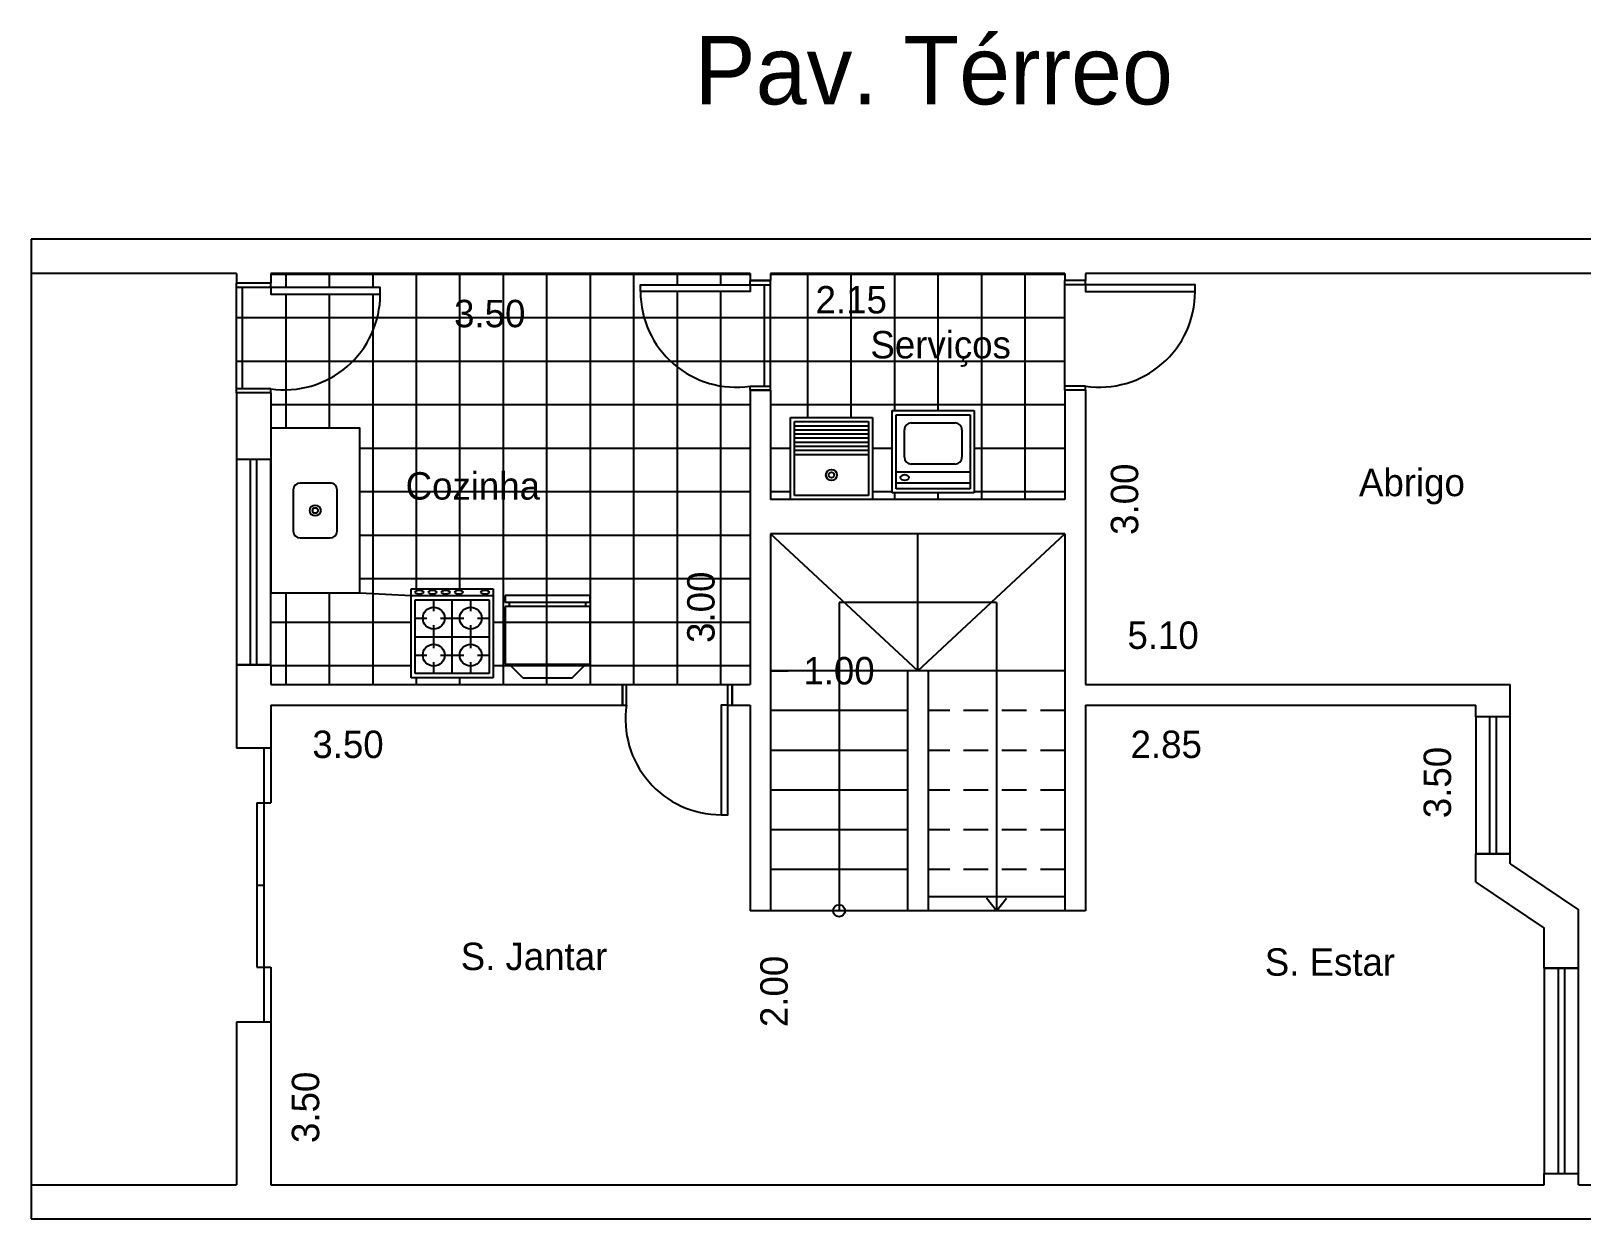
# Model space of a CAD drawing. Extents: x 0.2 to 18.6, y 0.1 to 18.3.
# Drawn here: x 0.85 to 12.18, y 0.07 to 8.74 of the extents above; entities that cross this region are included whole.
import ezdxf

# ---------------------------------------------------------------- set-up
doc = ezdxf.new("R2010")
doc.units = 0
doc.linetypes.add('ACAD_ISO02W100', pattern=[15, 12, -3])
doc.layers.get('0').update_dxf_attribs({"linetype": 'CONTINUOUS'})
doc.layers.get('DEFPOINTS').update_dxf_attribs({"linetype": 'CONTINUOUS'})
for name, color, linetype in [('BLOCO', 5, 'CONTINUOUS'), ('BLOCOS', 5, 'CONTINUOUS'), ('HACHURA', 1, 'CONTINUOUS'), ('PAREDE', 7, 'CONTINUOUS'), ('PONTILHADO', 8, 'ACAD_ISO02W100')]:
    doc.layers.add(name, color=color, linetype=linetype)
doc.styles.add('PADRÃO', font='', dxfattribs={"height": 0.2})
doc.styles.get('PADRÃO').set_extended_font_data('AvantGarde Bk BT')
doc.dimstyles.new('PADRÃOS', dxfattribs={"dimtxt": 0.15, "dimasz": 0.1, "dimexe": 1.25, "dimexo": 0.625, "dimgap": 0.1, "dimtad": 0, "dimjust": 1, "dimzin": 1, "dimdsep": 46, "dimtxsty": 'PADRÃO', "dimcen": 2.5, "dimse1": 1, "dimse2": 1, "dimsd1": 1, "dimsd2": 1, "dimclrt": 1, "dimadec": 0, "dimazin": 0, "dimtfac": 1, "dimtdec": 4, "dimtmove": 0, "dimatfit": 3, "dimfxl": 1, "dimtolj": 1, "dimtzin": 0, "dimarcsym": 0})

# ---------------------------------------------------------------- blocks, each defined once
blk = doc.blocks.new('SETA')
at = {"layer": 'PAREDE', "ltscale": 0.015}
for q in [(-0.07329951123824685, -0.09103539160554419), (0.07329951123824685, -0.09103539160554419)]:
    blk.add_line((0, 0), q, dxfattribs=at)
blk = doc.blocks.new('BOLA')
at = {"layer": 'PAREDE', "ltscale": 0.015}
blk.add_circle((0, 0), 0.04372254359887506, dxfattribs=at)
blk = doc.blocks.new('J15')
at = {"layer": 'BLOCO'}
for p, q in [((1.5, 0.25), (0, 0.25)), ((0, 0.25), (0, 0)), ((1.5, 0), (1.5, 0.25)), ((1.5, 0.1500000000000057), (0, 0.1500000000000057)), ((0, 0.09999999999999432), (1.5, 0.09999999999999432)), ((0, 0), (1.5, 0))]:
    blk.add_line(p, q, dxfattribs=at)
blk = doc.blocks.new('P80D15')
at = {"layer": 'BLOCO', "ltscale": 0.015}
for p, q in [((0, 0.1500000000000057), (0, 0)), ((0, 0.1500000000000341), (0.03000000000000114, 0.1500000000000341)), ((0.03000000000000114, 0.1500000000000057), (0.03000000000000114, 0)), ((0.7700000000000102, 0.1500000000000057), (0.7700000000000102, 0)), ((0.7700000000000102, 0.1500000000000057), (0.8000000000000114, 0.1500000000000057)), ((0.8000000000000114, 0.1500000000000057), (0.8000000000000114, 0)), ((0, 2.842170943040401e-14), (0.03000000000000114, 0)), ((0.7699999999999818, 0), (0.8000000000000114, 0))]:
    blk.add_line(p, q, dxfattribs=at)
at = {"layer": 'BLOCO'}
blk.add_lwpolyline([(0.7700000000000102, 0.1500000000000057), (0.7199999999999989, 0.1500000000000057), (0.7199999999999989, 0.950000000000017), (0.7700000000000102, 0.950000000000017)], close=True, dxfattribs=at)
at = {"layer": 'BLOCO', "ltscale": 0.015}
blk.add_arc((0.7199999999999989, 0.2524375000000134), 0.6975625000000036, 89.99999999999959, 188.444460412286, dxfattribs=at)
blk = doc.blocks.new('P80E15')
at = {"layer": 'BLOCO', "ltscale": 0.015}
for p, q in [((0.03000000000000114, 0.1500000000000057), (0, 0.1500000000000057)), ((0, 0.1500000000000057), (0, 0)), ((0.03000000000000114, 0.1500000000000057), (0.03000000000000114, 0)), ((0.8000000000000114, 0.1500000000000341), (0.7700000000000102, 0.1500000000000341)), ((0.7700000000000102, 0.1500000000000057), (0.7700000000000102, 0)), ((0.8000000000000114, 0.1500000000000057), (0.8000000000000114, 0)), ((0.03000000000000114, 2.842170943040401e-14), (0, 0)), ((0.8000000000000114, 2.842170943040401e-14), (0.7700000000000102, 5.684341886080801e-14))]:
    blk.add_line(p, q, dxfattribs=at)
at = {"layer": 'BLOCO'}
blk.add_lwpolyline([(0.03000000000000114, 0.1500000000000057), (0.0800000000000125, 0.1500000000000057), (0.0800000000000125, 0.950000000000017), (0.03000000000000114, 0.950000000000017)], close=True, dxfattribs=at)
at = {"layer": 'BLOCO', "ltscale": 0.015}
blk.add_arc((0.0800000000000125, 0.2524375000000134), 0.6975625000000036, 351.555539587714, 90.00000000000041, dxfattribs=at)
blk = doc.blocks.new('P80E25')
at = {"layer": 'BLOCO', "ltscale": 0.015}
for p, q in [((0.03000000000000114, 0.25), (0, 0.25)), ((0, 0.25), (0, 0)), ((0.03000000000000114, 0.25), (0.03000000000000114, 0)), ((0.8000000000000114, 0.2500000000000284), (0.7700000000000102, 0.2500000000000284)), ((0.7700000000000102, 0.25), (0.7700000000000102, 2.842170943040401e-14)), ((0.8000000000000114, 0.25), (0.8000000000000114, 2.842170943040401e-14)), ((0.8000000000000114, 2.842170943040401e-14), (0, 0))]:
    blk.add_line(p, q, dxfattribs=at)
at = {"layer": 'BLOCO'}
blk.add_lwpolyline([(0.03000000000000114, 0.25), (0.0800000000000125, 0.25), (0.0800000000000125, 1.050000000000011), (0.03000000000000114, 1.050000000000011)], close=True, dxfattribs=at)
at = {"layer": 'BLOCO', "ltscale": 0.015}
blk.add_arc((0.0800000000000125, 0.3524375000000077), 0.6975625000000036, 351.555539587714, 90.00000000000041, dxfattribs=at)
blk = doc.blocks.new('J1')
at = {"layer": 'BLOCO'}
for p, q in [((0, 0.25), (0, 0)), ((1, 0.25), (0, 0.25)), ((1, 0), (1, 0.25)), ((1, 0.1500000000000057), (0, 0.1500000000000057)), ((0, 0.09999999999999432), (1, 0.09999999999999432)), ((0, 0), (1, 0))]:
    blk.add_line(p, q, dxfattribs=at)
blk = doc.blocks.new('COZINHA')
at = {"layer": 'HACHURA', "ltscale": 0.015, "style": 'PADRÃO'}
blk.add_text('Cozinha', height=0.2, dxfattribs=at).set_placement((-0.6582467478390299, -0.06847717339962855))
blk = doc.blocks.new('JANTAR')
at = {"layer": 'HACHURA', "ltscale": 0.015, "style": 'PADRÃO'}
blk.add_text('S. Jantar', height=0.2, dxfattribs=at).set_placement((-0.562251810807993, -0.02739128426412663))
blk = doc.blocks.new('ESTAR')
at = {"layer": 'HACHURA', "ltscale": 0.015, "style": 'PADRÃO'}
blk.add_text('S. Estar', height=0.2, dxfattribs=at).set_placement((-0.425116371214699, -0.06847717339962855))
blk = doc.blocks.new('MÁQUINA')
at = {"layer": 'BLOCOS'}
for p, q in [((-0.2999999999999972, 0.6500000000000057), (0.2999999999999972, 0.6500000000000057)), ((-0.2999999999999972, 0.05000000000001137), (-0.2999999999999972, 0.6500000000000057)), ((-0.2700000000000244, 0.620000000000033), (0.2700000000000102, 0.620000000000033)), ((-0.2699999999999818, 0.0800000000000125), (-0.2700000000000244, 0.620000000000033)), ((0.2700000000000102, 0.620000000000033), (0.269999999999996, 0.07999999999995566)), ((0.2999999999999972, 0.6500000000000057), (0.2999999999999972, 0.05000000000001137)), ((-0.210000000000008, 0.3100000000000023), (-0.2100000000000222, 0.5099999999999909)), ((-0.160000000000025, 0.5600000000000023), (0.1600000000000108, 0.5600000000000023)), ((0.210000000000008, 0.5099999999999909), (0.2099999999999795, 0.3099999999999739)), ((0.1599999999999824, 0.2599999999999625), (-0.1600000000000108, 0.2599999999999909)), ((0.2700000000000102, 0.1999999999999602), (-0.2699999999999676, 0.2000000000000171)), ((0.269999999999996, 0.1199999999999477), (-0.2699999999999818, 0.1200000000000045)), ((0.2999999999999972, 0.05000000000001137), (-0.2999999999999972, 0.05000000000001137)), ((0.269999999999996, 0.07999999999995566), (-0.2699999999999818, 0.0800000000000125))]:
    blk.add_line(p, q, dxfattribs=at)
for centre, start, end in [((-0.160000000000025, 0.5099999999999909), 90, 180.0000000000045), ((0.1600000000000108, 0.5099999999999909), 359.9999999999985, 90.00000000000375), ((-0.1600000000000108, 0.3100000000000023), 180.0000000000057, 269.9999999999924), ((0.1599999999999824, 0.3099999999999739), 269.999999999994, 359.9999999999981)]:
    blk.add_arc(centre, 0.05, start, end, dxfattribs=at)
blk.add_ellipse((-0.2079155801208259, 0.1609604888554372), major_axis=(-0.03006968374842245, 0), ratio=0.7169811713374736, dxfattribs=at)
blk = doc.blocks.new('TANQUE')
at = {"layer": 'BLOCOS'}
for p, q in [((-0.2999999999999972, 0.5999999999999943), (0.2999999999999972, 0.5999999999999943)), ((-0.2999999999999972, 0), (-0.2999999999999972, 0.5999999999999943)), ((-0.2700000000000244, 0.5700000000000216), (0.2700000000000102, 0.5700000000000216)), ((-0.2699999999999818, 0.03000000000000114), (-0.2700000000000244, 0.5700000000000216)), ((0.2700000000000102, 0.5700000000000216), (0.269999999999996, 0.02999999999994429)), ((0.2999999999999972, 0.5999999999999943), (0.2999999999999972, 0)), ((-0.2700000000000244, 0.5400000000000205), (0.2700000000000102, 0.5400000000000205)), ((-0.2700000000000244, 0.5100000000000193), (0.2700000000000102, 0.5100000000000193)), ((-0.2700000000000244, 0.4800000000000182), (0.2700000000000102, 0.4800000000000182)), ((-0.2700000000000244, 0.4500000000000171), (0.2700000000000102, 0.4500000000000171)), ((-0.2700000000000244, 0.4200000000000159), (0.2700000000000102, 0.4200000000000159)), ((-0.2700000000000244, 0.3900000000000148), (0.2700000000000102, 0.3900000000000148)), ((-0.2700000000000244, 0.3600000000000136), (0.2700000000000102, 0.3600000000000136)), ((-0.2700000000000244, 0.3300000000000125), (0.2700000000000102, 0.3300000000000125)), ((0.2999999999999972, 0), (-0.2999999999999972, 0)), ((0.269999999999996, 0.02999999999994429), (-0.2699999999999818, 0.03000000000000114))]:
    blk.add_line(p, q, dxfattribs=at)
for radius in [0.04, 0.02]:
    blk.add_circle((1.4210854715202e-14, 0.1800000000000068), radius, dxfattribs=at)
blk = doc.blocks.new('FOGÃO4B')
at = {"layer": 'BLOCOS'}
for p, q in [((-0.2999999999999972, 0.700000000000017), (0.2999999999999972, 0.700000000000017)), ((-0.2999999999999972, 0.05000000000001137), (-0.2999999999999829, 0.700000000000017)), ((0.2999999999999972, 0.700000000000017), (0.2999999999999972, 0.05000000000001137)), ((-0.2999999999999972, 0.6500000000000057), (0.2999999999999972, 0.6500000000000057)), ((-0.2700000000000244, 0.620000000000033), (0.2700000000000102, 0.620000000000033)), ((-0.2699999999999818, 0.0800000000000125), (-0.2700000000000244, 0.620000000000033)), ((-0.1350000000000051, 0.5350000000000534), (-0.1350000000000193, 0.620000000000033)), ((2.842170943040401e-14, 0.0800000000000125), (-1.4210854715202e-14, 0.620000000000033)), ((0.1350000000000051, 0.5350000000000534), (0.1349999999999909, 0.620000000000033)), ((0.2700000000000102, 0.620000000000033), (0.269999999999996, 0.07999999999995566)), ((-0.2700000000000244, 0.4850000000000421), (-0.1850000000000023, 0.4850000000000421)), ((-0.08500000000000796, 0.4850000000000421), (0.08500000000000796, 0.4850000000000421)), ((0.1850000000000023, 0.4850000000000421), (0.2700000000000102, 0.4850000000000421)), ((-0.2700000000000244, 0.3500000000000512), (0.2700000000000102, 0.3500000000000512)), ((-0.1349999999999909, 0.2650000000000716), (-0.1350000000000051, 0.4350000000000307)), ((0.1350000000000051, 0.2650000000000716), (0.1350000000000051, 0.4350000000000307)), ((-0.2700000000000244, 0.2150000000000603), (-0.1850000000000023, 0.2150000000000603)), ((-0.1349999999999767, 0.0800000000000125), (-0.1349999999999767, 0.1650000000000489)), ((-0.08500000000000796, 0.2150000000000603), (0.08500000000000796, 0.2150000000000603)), ((0.1350000000000335, 0.0800000000000125), (0.1350000000000193, 0.1650000000000489)), ((0.1850000000000023, 0.2150000000000603), (0.2700000000000102, 0.2150000000000603)), ((0.2999999999999972, 0.05000000000001137), (-0.2999999999999972, 0.05000000000001137)), ((0.269999999999996, 0.07999999999995566), (-0.2699999999999818, 0.0800000000000125))]:
    blk.add_line(p, q, dxfattribs=at)
for centre in [(-0.1350000000000051, 0.4850000000000421), (0.1350000000000051, 0.4850000000000421), (-0.1350000000000051, 0.2150000000000603), (0.1350000000000051, 0.2150000000000603)]:
    blk.add_circle(centre, 0.08, dxfattribs=at)
for centre in [(-0.2399999999999949, 0.6750000000000114), (-0.1439999999999912, 0.6750000000000114), (-0.04800000000000182, 0.6750000000000114), (0.04800000000000182, 0.6750000000000114), (0.2400000000000091, 0.6750000000000114)]:
    blk.add_ellipse(centre, major_axis=(-0.03000000000000114, 0), ratio=0.499999999999981, dxfattribs=at)
blk = doc.blocks.new('GELAD')
at = {"layer": 'BLOCOS'}
for p, q in [((0.3100000000000023, 0.6499999999999773), (-0.3100000000000023, 0.6499999999999773)), ((-0.3100000000000023, 0.6499999999999773), (-0.3100000000000023, 0.5999999999999659)), ((0.3100000000000023, 0.5999999999999659), (-0.3100000000000023, 0.5999999999999659)), ((0.3100000000000023, 0.5699999999999648), (-0.3100000000000023, 0.5699999999999648)), ((-0.3100000000000023, 0.5699999999999648), (-0.3100000000000023, 0.1499999999999773)), ((-0.2800000000000011, 0.5999999999999659), (-0.2799999999999869, 0.5699999999999932)), ((0.2800000000000153, 0.5699999999999932), (0.2800000000000011, 0.5999999999999659)), ((0.3100000000000165, 0.5999999999999659), (0.3100000000000023, 0.6499999999999773)), ((0.3100000000000023, 0.1499999999999773), (0.3100000000000165, 0.5699999999999648)), ((-0.3100000000000023, 0.1499999999999773), (0.3100000000000023, 0.1499999999999773)), ((-0.1800000000000068, 0.05000000000001137), (-0.2800000000000011, 0.1500000000000057)), ((0.1800000000000068, 0.04999999999998295), (0.2800000000000011, 0.1499999999999773)), ((-0.1800000000000068, 0.05000000000001137), (0.1800000000000068, 0.04999999999998295))]:
    blk.add_line(p, q, dxfattribs=at)
blk = doc.blocks.new('PIA')
at = {"layer": 'BLOCOS'}
blk.add_lwpolyline([(-0.6000000000000085, 0), (0.5999999999999943, 0), (0.5999999999999943, 0.6500000000000057), (-0.6000000000000085, 0.6500000000000057)], close=True, dxfattribs=at)
blk.add_lwpolyline([(-0.1500000000000199, 0.1649999999999352), (0.1500000000000057, 0.1649999999999636, 0.414213562373095), (0.2000000000000028, 0.214999999999975), (0.2000000000000028, 0.4349999999999454, 0.414213562373095), (0.1500000000000057, 0.4849999999999568), (-0.1500000000000057, 0.4849999999999852, 0.4142135623731188), (-0.2000000000000028, 0.4349999999999739), (-0.2000000000000171, 0.2149999999999466, 0.4142135623730711)], format="xyb", close=True, dxfattribs=at)
for radius in [0.04, 0.02]:
    blk.add_circle((0, 0.3249999999999886), radius, dxfattribs=at)
blk = doc.blocks.new('TÉRREO')
at = {"layer": 'HACHURA', "ltscale": 0.015, "style": 'PADRÃO'}
blk.add_text('Pav. Térreo', height=0.5, dxfattribs=at).set_placement((-1.919883222733915, -0.2465187923484109))
blk = doc.blocks.new('*D42')
at = {"layer": 'DEFPOINTS', "color": 0, "linetype": 'ByBlock', "ltscale": 0.015}
for p in [(140.2228390484036, 169.2312876947409), (143.7228390484036, 169.1800366471382), (143.7228390484036, 168.9382435569173)]:
    blk.add_point(p, dxfattribs=at)
at = {"color": 1, "linetype": 'ByBlock', "ltscale": 0.015, "insert": (141.8224708927207, 168.9382435569173), "char_height": 0.2, "attachment_point": 5, "style": 'PADRÃO'}
blk.add_mtext('\\A1;3.50', dxfattribs=at)
blk = doc.blocks.new('*D43')
at = {"layer": 'DEFPOINTS', "color": 0, "linetype": 'ByBlock', "ltscale": 0.015}
for p in [(143.3655347154671, 169.2312876947409), (143.7228390484036, 169.2312876947409), (143.7228390484036, 166.231287694741)]:
    blk.add_point(p, dxfattribs=at)
at = {"color": 1, "linetype": 'ByBlock', "ltscale": 0.015, "insert": (143.3655347154671, 166.7959854969388), "char_height": 0.2, "attachment_point": 5, "rotation": 90, "style": 'PADRÃO'}
blk.add_mtext('\\A1;3.00', dxfattribs=at)
blk = doc.blocks.new('*D44')
at = {"layer": 'DEFPOINTS', "color": 0, "linetype": 'ByBlock', "ltscale": 0.015}
for p in [(146.0228390484037, 169.0390592747632), (143.8728390484036, 168.4100366471382), (146.0228390484037, 168.4100366471382)]:
    blk.add_point(p, dxfattribs=at)
at = {"color": 1, "linetype": 'ByBlock', "ltscale": 0.015, "insert": (144.4620560813707, 169.0390592747632), "char_height": 0.2, "attachment_point": 5, "style": 'PADRÃO'}
blk.add_mtext('\\A1;2.15', dxfattribs=at)
blk = doc.blocks.new('*D45')
at = {"layer": 'DEFPOINTS', "color": 0, "linetype": 'ByBlock', "ltscale": 0.015}
for p in [(151.2728390484037, 166.5906757171919), (146.1728390484036, 166.231287694741), (151.2728390484037, 166.2312876947409)]:
    blk.add_point(p, dxfattribs=at)
at = {"color": 1, "linetype": 'ByBlock', "ltscale": 0.015, "insert": (146.7392538835684, 166.5906757171919), "char_height": 0.2, "attachment_point": 5, "style": 'PADRÃO'}
blk.add_mtext('\\A1;5.10', dxfattribs=at)
blk = doc.blocks.new('*D46')
at = {"layer": 'DEFPOINTS', "color": 0, "linetype": 'ByBlock', "ltscale": 0.015}
for p in [(146.1728390484035, 169.231287694741), (146.4588508459194, 169.231287694741), (146.1728390484036, 166.231287694741)]:
    blk.add_point(p, dxfattribs=at)
at = {"color": 1, "linetype": 'ByBlock', "ltscale": 0.015, "insert": (146.4588508459194, 167.5844314243313), "char_height": 0.2, "attachment_point": 5, "rotation": 90, "style": 'PADRÃO'}
blk.add_mtext('\\A1;3.00', dxfattribs=at)
blk = doc.blocks.new('*D47')
at = {"layer": 'DEFPOINTS', "color": 0, "linetype": 'ByBlock', "ltscale": 0.015}
for p in [(140.2228390484036, 166.0812876947409), (143.7228390484036, 166.081287694741), (143.7228390484036, 165.794170163555)]:
    blk.add_point(p, dxfattribs=at)
at = {"color": 1, "linetype": 'ByBlock', "ltscale": 0.015, "insert": (140.7875368506014, 165.794170163555), "char_height": 0.2, "attachment_point": 5, "style": 'PADRÃO'}
blk.add_mtext('\\A1;3.50', dxfattribs=at)
blk = doc.blocks.new('*D48')
at = {"layer": 'DEFPOINTS', "color": 0, "linetype": 'ByBlock', "ltscale": 0.015}
for p in [(140.2228390484036, 166.0812876947409), (140.4785799721569, 166.0812876947409), (140.2228390484036, 162.5812876947409)]:
    blk.add_point(p, dxfattribs=at)
at = {"color": 1, "linetype": 'ByBlock', "ltscale": 0.015, "insert": (140.4785799721569, 163.1459854969387), "char_height": 0.2, "attachment_point": 5, "rotation": 90, "style": 'PADRÃO'}
blk.add_mtext('\\A1;3.50', dxfattribs=at)
blk = doc.blocks.new('*D49')
at = {"layer": 'DEFPOINTS', "color": 0, "linetype": 'ByBlock', "ltscale": 0.015}
for p in [(149.0228390484037, 165.794170163555), (149.0228390484037, 164.7893127410379), (146.1728390484036, 164.5812876947409)]:
    blk.add_point(p, dxfattribs=at)
at = {"color": 1, "linetype": 'ByBlock', "ltscale": 0.015, "insert": (146.7620560813706, 165.794170163555), "char_height": 0.2, "attachment_point": 5, "style": 'PADRÃO'}
blk.add_mtext('\\A1;2.85', dxfattribs=at)
blk = doc.blocks.new('*D50')
at = {"layer": 'DEFPOINTS', "color": 0, "linetype": 'ByBlock', "ltscale": 0.015}
for p in [(149.0228390484037, 166.0812876947409), (148.7429391387938, 162.5812876947409), (149.0228390484037, 162.5812876947409)]:
    blk.add_point(p, dxfattribs=at)
at = {"color": 1, "linetype": 'ByBlock', "ltscale": 0.015, "insert": (148.7429391387938, 165.5165898925431), "char_height": 0.2, "attachment_point": 5, "rotation": 90, "style": 'PADRÃO'}
blk.add_mtext('\\A1;3.50', dxfattribs=at)
blk = doc.blocks.new('*D51')
at = {"color": 0, "linetype": 'ByBlock', "ltscale": 0.015}
for p, q in [((143.8728390484036, 166.3312876947409), (144.0016165209311, 166.3312876947409)), ((144.8728390484036, 166.3312876947409), (144.7440615758761, 166.3312876947409))]:
    blk.add_line(p, q, dxfattribs=at)
at = {"layer": 'DEFPOINTS', "color": 0, "linetype": 'ByBlock', "ltscale": 0.015}
for p in [(143.8728390484036, 166.3312876947409), (144.8728390484036, 166.3312876947409), (144.8728390484036, 166.3312876947409)]:
    blk.add_point(p, dxfattribs=at)
at = {"color": 1, "linetype": 'ByBlock', "ltscale": 0.015, "insert": (144.3728390484036, 166.3312876947409), "char_height": 0.2, "attachment_point": 5, "style": 'PADRÃO'}
blk.add_mtext('\\A1;1.00', dxfattribs=at)
blk = doc.blocks.new('*D52')
at = {"layer": 'DEFPOINTS', "color": 0, "linetype": 'ByBlock', "ltscale": 0.015}
for p in [(143.8728390484036, 164.5812876947409), (143.8728390484036, 162.5812876947409), (143.899356751096, 162.5812876947409)]:
    blk.add_point(p, dxfattribs=at)
at = {"color": 1, "linetype": 'ByBlock', "ltscale": 0.015, "insert": (143.899356751096, 163.9922080244112), "char_height": 0.2, "attachment_point": 5, "rotation": 90, "style": 'PADRÃO'}
blk.add_mtext('\\A1;2.00', dxfattribs=at)

msp = doc.modelspace()

# ---------------------------------------------------------------- hatches: boundary and pattern name
at = {"layer": 'HACHURA', "ltscale": 0.015}
h = msp.add_hatch(dxfattribs=at)
h.set_pattern_fill('NET', color=256, scale=0.1, style=0)
h.set_pattern_definition([(0, (-137.6222042091862, -162.2656959921143), (0, 0.3175), []), (90, (-137.6222042091862, -162.2656959921143), (-0.3175, 1.944062586693024e-17), [])])
h.paths.add_polyline_path([(3.400634839217389, 6.81509663771601), (2.600634839217378, 6.815096637716009), (2.600634839217378, 6.865096637716022), (2.350634839217379, 6.865096637716022), (2.350634839217404, 6.125096637716012), (2.600634839217345, 6.125096637716013, 0.4580704259902406)])
h.paths.add_polyline_path([(6.100634839217435, 6.144340655023882), (6.250634839217383, 6.144340655023883), (6.250634839217412, 6.88434065502389), (6.100634839217407, 6.884340655023891), (6.100634839217405, 6.83434065502388), (5.300634839217395, 6.83434065502388, 0.4580704259902395)])
h.paths.add_polyline_path([(6.100634839217406, 6.114340655023881), (6.100634839217378, 6.144340655023873, -0.4580704259902142), (5.300634839217395, 6.83434065502388), (5.300634839217394, 6.884340655023891), (6.100634839217406, 6.884340655023891), (6.100634839217406, 6.914340655023892), (6.100634839217406, 6.965591702626598), (2.600634839217406, 6.965591702626597), (2.600634839217435, 6.895096637716023), (2.600634839217378, 6.865096637716023), (3.40063483921739, 6.865096637716022), (3.400634839217389, 6.815096637716004, -0.4580704259902112), (2.600634839217406, 6.125096637716004), (2.600634839217406, 6.095096637716011), (2.600634839217406, 5.836559044134063), (3.250634839217412, 5.836559044134064), (3.250634839217411, 4.636559044134059), (3.626316248171604, 4.61559170262666), (3.626316248171605, 4.665591702626671), (4.226316248171586, 4.665591702626671), (4.226316248171585, 4.015591702626665), (3.626316248171591, 4.015591702626665), (3.626316248171604, 4.615591702626658), (3.25063483921741, 4.63655904413406), (2.600634839217406, 4.636559044134059), (2.600634839217406, 4.10880279292968), (2.600634839217406, 3.965591702626625), (5.169191761572819, 3.965591702626654), (5.19919176157282, 3.965591702626597), (5.939191761572829, 3.965591702626625), (5.96919176157283, 3.965591702626654), (6.100634839217378, 3.965591702626654)])
h.paths.add_polyline_path([(6.995507736878961, 5.915591702626613), (6.995507736878963, 5.315591702626609), (8.400634839217444, 5.315591702626592), (8.400634839217446, 6.114340655023909), (8.400634839217501, 6.144340655023882), (8.400634839217417, 6.914340655023892), (8.400634839217417, 6.965591702626655), (6.250634839217412, 6.965591702626626), (6.250634839217412, 6.914340655023892), (6.250634839217412, 6.884340655023863), (6.250634839217383, 6.114340655023881), (6.250634839217412, 5.315591702626619), (6.39550773687897, 5.315591702626617), (6.39550773687897, 5.915591702626614)])
h.paths.add_polyline_path([(7.138084313038704, 5.965591702626625), (7.738084313038697, 5.965591702626625), (7.7380843130387, 5.365591702626631), (7.138084313038703, 5.365591702626631)], flags=16)
h.paths.add_polyline_path([(6.500634839217421, 6.927484161769766), (7.179068905151487, 6.927484161769766), (7.179068905151487, 6.619242403528008), (6.500634839217421, 6.619242403528008)], flags=24)
h.paths.add_polyline_path([(6.921236070356342, 6.216667611105565), (8.04609870771898, 6.216667611105565), (8.04609870771898, 6.616804973742928), (6.921236070356342, 6.616804973742928)], flags=24)

# ---------------------------------------------------------------- linework, layer by layer
at = {"layer": 'BLOCO', "ltscale": 0.015}
for p, q in [((3.250634839217412, 4.63655904413406), (3.626316248171605, 4.615591702626659)), ((2.550634839217395, 3.502320705600937), (2.550634839217395, 1.502320705600937)), ((2.600634839217406, 3.502320705600937), (2.600634839217406, 3.102320705600931)), ((2.500634839217383, 3.102320705600931), (2.500634839217383, 1.902320705600943)), ((2.500634839217383, 3.102320705600931), (2.600634839217406, 3.102320705600931)), ((2.500634839217383, 2.502320705600937), (2.550634839217395, 2.502320705600937)), ((2.500634839217383, 1.902320705600943), (2.600634839217406, 1.902320705600943)), ((2.600634839217406, 1.902320705600943), (2.600634839217406, 1.502320705600937))]:
    msp.add_line(p, q, dxfattribs=at)
at = {"layer": 'HACHURA', "ltscale": 0.015}
for p, q in [((8.400634839217503, 6.144340655023882), (8.400634839217417, 6.914340655023892)), ((6.250634839217383, 6.114340655023881), (6.250634839217412, 6.884340655023863)), ((5.19919176157282, 3.965591702626654), (5.939191761572829, 3.965591702626625))]:
    msp.add_line(p, q, dxfattribs=at)
at = {"layer": 'PAREDE'}
for p, q in [((13.65063483921745, 7.215591702626597), (0.8506348392173493, 7.21559170262654)), ((0.8506348392173777, 7.215591702626568), (0.8506348392174061, 0.06559170262661951)), ((2.350634839217378, 6.965591702626597), (0.8506348392174061, 6.965591702626625)), ((2.350634839217378, 6.965591702626597), (2.350634839217378, 6.895096637716023)), ((2.600634839217406, 6.965591702626597), (2.600634839217435, 6.895096637716023)), ((6.100634839217349, 6.965591702626597), (2.600634839217406, 6.965591702626597)), ((6.100634839217406, 6.965591702626597), (6.100634839217406, 6.914340655023892)), ((6.250634839217412, 6.965591702626597), (6.250634839217412, 6.914340655023892)), ((8.400634839217417, 6.965591702626654), (6.25063483921744, 6.965591702626625)), ((8.400634839217417, 6.965591702626597), (8.400634839217417, 6.914340655023892)), ((13.65063483921742, 6.965591702626597), (8.550634839217395, 6.965591702626625)), ((8.550634839217423, 6.965591702626597), (8.550634839217423, 6.914340655023892)), ((2.350634839217406, 6.09509663771604), (2.350634839217406, 5.608802792929652)), ((2.600634839217435, 6.095096637716011), (2.600634839217406, 5.60880279292968)), ((6.100634839217406, 6.114340655023881), (6.100634839217378, 3.965591702626654)), ((6.250634839217412, 6.114340655023881), (6.250634839217412, 5.315591702626591)), ((8.400634839217446, 6.114340655023909), (8.400634839217446, 5.315591702626563)), ((8.550634839217423, 6.114340655023881), (8.550634839217395, 3.965591702626654)), ((8.400634839217417, 5.315591702626591), (6.250634839217412, 5.31559170262662)), ((8.400634839217417, 5.065591702626591), (6.250634839217412, 5.065591702626591)), ((6.250634839217412, 5.06559170262662), (6.250634839217412, 2.31559170262662)), ((8.400634839217446, 5.06559170262662), (8.400634839217417, 2.31559170262662)), ((7.900634839217446, 4.565591702626591), (6.750634839217412, 4.565591702626563)), ((6.750634839217412, 4.565591702626563), (6.750634839217412, 2.31559170262662)), ((7.900634839217446, 4.565591702626591), (7.900634839217417, 2.31559170262662)), ((2.350634839217406, 4.10880279292968), (2.350634839217378, 3.502320705600937)), ((2.600634839217406, 4.10880279292968), (2.600634839217406, 3.965591702626597)), ((2.600634839217406, 3.965591702626625), (5.169191761572819, 3.965591702626654)), ((5.96919176157283, 3.965591702626654), (6.100634839217406, 3.965591702626654)), ((8.400634839217417, 4.065591702626591), (6.250634839217412, 4.065591702626591)), ((7.250634839217412, 4.065591702626591), (7.250634839217412, 2.31559170262662)), ((7.400634839217417, 4.065591702626591), (7.400634839217417, 2.31559170262662)), ((8.550634839217395, 3.965591702626597), (11.65063483921747, 3.965591702626597)), ((11.6506348392175, 3.731487082605099), (11.6506348392175, 3.965591702626597)), ((2.600634839217406, 3.81559170262662), (5.169191761572819, 3.815591702626648)), ((2.600634839217406, 3.81559170262662), (2.600634839217406, 3.502320705600937)), ((5.96919176157283, 3.815591702626648), (6.100634839217406, 3.815591702626648)), ((6.100634839217378, 3.815591702626676), (6.100634839217406, 2.31559170262662)), ((7.250634839217412, 3.775591702626627), (6.250634839217412, 3.775591702626599)), ((8.550634839217395, 3.815591702626591), (11.40063483921747, 3.815591702626591)), ((8.550634839217395, 3.815591702626676), (8.550634839217395, 2.31559170262662)), ((11.40063483921747, 3.731487082605099), (11.40063483921747, 3.815591702626591)), ((7.250634839217412, 3.485591702626607), (6.250634839217412, 3.485591702626607)), ((7.250634839217412, 3.195591702626615), (6.250634839217412, 3.195591702626615)), ((7.250634839217412, 2.905591702626651), (6.250634839217412, 2.905591702626623)), ((11.40063483921745, 2.523616748923644), (11.40063483921745, 2.731487082605099)), ((11.65063483921747, 2.656958597575851), (11.65063483921747, 2.731487082605099)), ((7.250634839217412, 2.615591702626659), (6.250634839217412, 2.615591702626631)), ((8.400634839217417, 2.415591702626614), (7.400634839217417, 2.415591702626614)), ((8.550634839217423, 2.31559170262662), (6.100634839217406, 2.31559170262662)), ((12.15063483921742, 1.896261074969743), (12.15063483921742, 2.321580380984528)), ((11.90063483921745, 1.896261074969715), (11.90063483921747, 2.188238532332235)), ((2.350634839217378, 1.502320705600937), (2.350634839217378, 0.3155917026265911)), ((2.600634839217406, 1.502320705600937), (2.600634839217406, 0.3155917026265911)), ((11.90063483921742, 0.3155917026265911), (11.90063483921742, 0.3962610749697433)), ((12.15063483921742, 0.3155917026265911), (12.15063483921742, 0.3962610749697433)), ((0.8506348392174345, 0.3155917026265911), (2.350634839217378, 0.3155917026266195)), ((2.600634839217406, 0.3155917026266195), (11.90063483921745, 0.3155917026265911)), ((12.15063483921742, 0.3155917026265911), (13.65063483921742, 0.3155917026265911)), ((0.8506348392174345, 0.06559170262661951), (13.65063483921742, 0.06559170262653424))]:
    msp.add_line(p, q, dxfattribs=at)
at = {"layer": 'PAREDE', "ltscale": 0.015}
for p, q in [((6.250634839217412, 6.914340655023892), (6.100634839217406, 6.914340655023892)), ((8.550634839217423, 6.914340655023892), (8.400634839217417, 6.914340655023892)), ((2.600634839217435, 6.895096637716023), (2.350634839217378, 6.895096637716023)), ((2.600634839217435, 6.095096637716011), (2.350634839217378, 6.095096637716011)), ((6.250634839217412, 6.114340655023881), (6.100634839217406, 6.114340655023881)), ((8.550634839217423, 6.114340655023881), (8.400634839217417, 6.114340655023881)), ((2.600634839217406, 5.60880279292968), (2.350634839217378, 5.60880279292968)), ((7.325634839217429, 4.065591702626591), (6.250634839217412, 5.06559170262662)), ((7.325634839217429, 4.065591702626591), (7.325634839217429, 5.065591702626591)), ((7.325634839217429, 4.065591702626591), (8.400634839217446, 5.06559170262662)), ((2.600634839217406, 4.10880279292968), (2.350634839217378, 4.10880279292968)), ((5.169191761572819, 3.965591702626654), (5.169191761572819, 3.815591702626648)), ((5.96919176157283, 3.965591702626654), (5.96919176157283, 3.815591702626648)), ((11.65063483921747, 3.731487082605128), (11.40063483921745, 3.731487082605099)), ((2.600634839217406, 3.502320705600937), (2.350634839217406, 3.502320705600937)), ((11.65063483921747, 2.731487082605099), (11.40063483921745, 2.731487082605099)), ((11.65063483921747, 2.656958597575851), (12.15063483921742, 2.321580380984528)), ((11.40063483921745, 2.523616748923644), (11.90063483921747, 2.188238532332235)), ((11.90063483921742, 1.896261074969743), (12.15063483921742, 1.896261074969743)), ((2.600634839217406, 1.502320705600937), (2.350634839217406, 1.502320705600937)), ((11.90063483921742, 0.3962610749697433), (12.15063483921742, 0.3962610749697433))]:
    msp.add_line(p, q, dxfattribs=at)
at = {"layer": 'PONTILHADO', "ltscale": 0.015}
for p, q in [((8.400634839217417, 3.775591702626599), (7.400634839217417, 3.775591702626627)), ((8.400634839217417, 3.485591702626607), (7.400634839217417, 3.485591702626607)), ((8.400634839217417, 3.195591702626615), (7.400634839217417, 3.195591702626615)), ((8.400634839217417, 2.905591702626623), (7.400634839217417, 2.905591702626651)), ((8.400634839217417, 2.615591702626631), (7.400634839217417, 2.615591702626659))]:
    msp.add_line(p, q, dxfattribs=at)

# ---------------------------------------------------------------- block references
at = {"layer": 'BLOCO', "ltscale": 0.015}
for name, p in [('TÉRREO', (7.615666427591691, 8.4472853640072)), ('TANQUE', (6.695507736878966, 5.31559170262662)), ('MÁQUINA', (7.438084313038701, 5.31559170262662)), ('COZINHA', (4.244216316160049, 5.384687411150253)), ('FOGÃO4B', (3.926316248171588, 3.965591702626654)), ('GELAD', (4.622481798216967, 3.965591702626654)), ('JANTAR', (4.550619431440765, 1.909384072054053)), ('ESTAR', (10.28473512335492, 1.909384072054053))]:
    msp.add_blockref(name, p, dxfattribs=at)
at = {"layer": 'BLOCO', "ltscale": 0.015, "rotation": 270}
msp.add_blockref('PIA', (2.600634839217406, 5.236559044134054), dxfattribs=at)
at = {"layer": 'PAREDE', "ltscale": 0.015}
for name, p, rotation in [('P80D15', (6.250634839217412, 6.114340655023881), 90), ('P80E15', (8.400634839217417, 6.914340655023892), 270.000000000002), ('P80E25', (2.350634839217378, 6.895096637716023), 270), ('J15', (2.600634839217406, 4.10880279292968), 90), ('P80E15', (5.96919176157283, 3.965591702626654), 180), ('J1', (11.65063483921747, 2.731487082605099), 89.99999999999838), ('SETA', (7.900634839217417, 2.31559170262662), 180), ('J15', (12.15063483921742, 0.3962610749697433), 90)]:
    msp.add_blockref(name, p, dxfattribs=dict(at, rotation=rotation))
msp.add_blockref('BOLA', (6.750634839217412, 2.31559170262662), dxfattribs=at)

# ---------------------------------------------------------------- texts
at = {"layer": 'HACHURA', "ltscale": 0.015, "style": 'PADRÃO'}
for s, p in [('Serviços', (6.979958597828869, 6.346406622094577)), ('Abrigo', (10.54736641026113, 5.340972886168089))]:
    msp.add_text(s, height=0.2, dxfattribs=at).set_placement(p)

# ---------------------------------------------------------------- dimensions: what is measured, and where the dimension line sits
at = {"layer": 'HACHURA', "ltscale": 0.015}
dim = msp.add_linear_dim(base=(6.100634839217406, 6.672547564802954), p1=(2.600634839217406, 6.965591702626597), p2=(6.100634839217406, 6.914340655023892), dimstyle='PADRÃOS', dxfattribs=at)
dim.commit()
dim.dimension.update_dxf_attribs({"geometry": '*D42', "text_midpoint": (4.200266683534466, 6.672547564802954), "dimtype": 160, "insert": (-137.6222042091862, -162.2656959921143)})
for base, p1, p2, picture, middle in [((5.743330506280927, 6.965591702626597), (6.100634839217378, 3.965591702626654), (6.100634839217349, 6.965591702626597), '*D43', (5.743330506280927, 4.530289504824452)), ((2.856375762970714, 3.81559170262662), (2.600634839217406, 0.3155917026266195), (2.600634839217406, 3.81559170262662), '*D48', (2.856375762970714, 0.8802895048244181)), ((11.12073492960761, 0.3155917026265911), (11.40063483921747, 3.815591702626591), (11.40063483921745, 0.3155917026265911), '*D50', (11.12073492960761, 3.250893900428792)), ((6.277152541909771, 0.3155917026265911), (6.250634839217412, 2.31559170262662), (6.250634839217412, 0.3155917026265911), '*D52', (6.277152541909771, 1.726512032296938))]:
    dim = msp.add_linear_dim(base=base, p1=p1, p2=p2, angle=90, dimstyle='PADRÃOS', dxfattribs=at)
    dim.commit()
    dim.dimension.update_dxf_attribs({"geometry": picture, "text_midpoint": middle, "insert": (-137.6222042091862, -162.2656959921143)})
dim = msp.add_linear_dim(base=(8.836646636733207, 6.965591702626654), p1=(8.550634839217395, 3.965591702626654), p2=(8.550634839217338, 6.965591702626654), angle=90, dimstyle='PADRÃOS', dxfattribs=at)
dim.commit()
dim.dimension.update_dxf_attribs({"geometry": '*D46', "text_midpoint": (8.836646636733207, 5.318735432217039), "dimtype": 160, "insert": (-137.6222042091862, -162.2656959921143)})
for base, p1, p2, picture, middle in [((8.400634839217446, 6.773363282648887), (6.250634839217412, 6.144340655023882), (8.400634839217446, 6.144340655023882), '*D44', (6.839851872184454, 6.773363282648887)), ((13.65063483921745, 4.32497972507764), (8.550634839217395, 3.965591702626654), (13.65063483921745, 3.965591702626597), '*D45', (9.11704967438223, 4.32497972507764)), ((7.250634839217412, 4.065591702626591), (6.250634839217412, 4.065591702626591), (7.250634839217412, 4.065591702626591), '*D51', (6.750634839217412, 4.065591702626591)), ((6.100634839217406, 3.528474171440649), (2.600634839217406, 3.81559170262662), (6.100634839217406, 3.815591702626648), '*D47', (3.165332641415205, 3.528474171440649)), ((11.40063483921745, 3.528474171440649), (8.550634839217395, 2.31559170262662), (11.40063483921745, 2.523616748923644), '*D49', (9.139851872184437, 3.528474171440649))]:
    dim = msp.add_linear_dim(base=base, p1=p1, p2=p2, dimstyle='PADRÃOS', dxfattribs=at)
    dim.commit()
    dim.dimension.update_dxf_attribs({"geometry": picture, "text_midpoint": middle, "insert": (-137.6222042091862, -162.2656959921143)})

doc.saveas('drawing.dxf')
